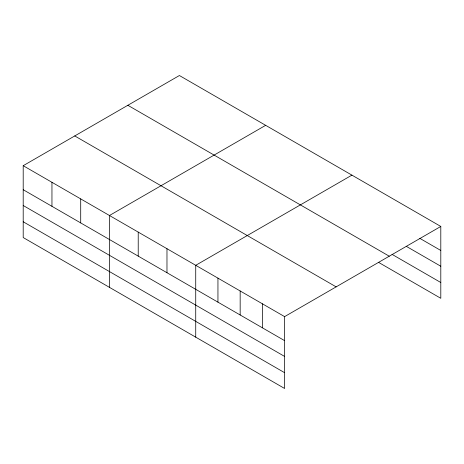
<?xml version="1.0" encoding="UTF-8"?>
<svg xmlns="http://www.w3.org/2000/svg" width="464" height="464" viewBox="0 0 464 464"><rect width="100%" height="100%" fill="white"/><g stroke="black" fill="none" stroke-linecap="round" stroke-linejoin="round"><path stroke-width="0.7" d="M284.606 356.427L284.606 316.622L23.2 165.7L23.2 237.551L284.606 388.478L284.606 356.427L23.2 205.506M378.462 262.311L440.8 298.3L440.8 226.449L179.394 75.522L23.2 165.7M265.657 125.326L109.463 215.505L109.463 287.355M351.921 175.131L195.727 265.309L195.727 337.16M284.606 316.622L440.8 226.449M419.816 238.351L440.8 250.467M406.238 246.297L440.8 266.249M392.039 254.365L440.8 282.512M127.849 105.282L389.255 256.203M74.745 135.94L336.151 286.868M23.2 189.718L284.606 340.64M23.2 221.769L284.606 372.691M262.386 303.792L262.386 327.816M240.166 290.969L240.166 314.986M217.947 278.139L217.947 302.157M166.976 248.71L166.976 272.728M138.22 232.104L138.22 256.128M80.707 198.905L80.707 222.923M51.956 182.3L51.956 206.323"/></g></svg>
